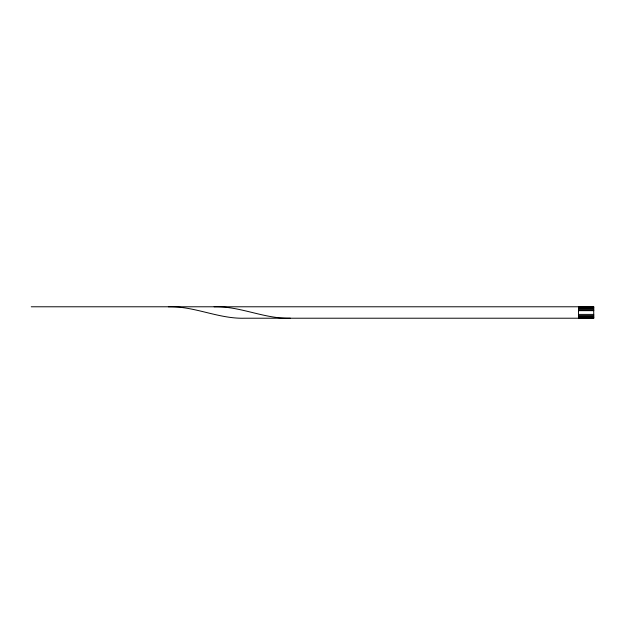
<?xml version="1.0" encoding="UTF-8"?>
<svg xmlns="http://www.w3.org/2000/svg" width="625" height="625" viewBox="0 0 625 625"><rect width="100%" height="100%" fill="white"/><g stroke="black" fill="none" stroke-linecap="round" stroke-linejoin="round"><path stroke-width="0.94" d="M31.25 306.781L593.727 306.781L593.75 318.219L244.594 318.219C218.539 318.992 194.422 306.016 168.367 306.781M578.484 306.898L593.727 306.898M578.484 307.219L593.727 307.219M578.484 307.75L593.727 307.75M578.484 308.492L593.727 308.492M578.484 309.438L593.727 309.438M578.484 306.781L578.5 314.406L593.75 314.406M578.5 315.562L593.75 315.562M578.5 316.508L593.75 316.508M578.5 317.25L593.75 317.25M578.5 317.781L593.75 317.781M578.5 318.102L593.75 318.102M214.109 306.781C240.164 306.008 264.281 318.992 290.336 318.219M578.5 314.406L578.5 318.219M593.727 310.594L578.484 310.594L593.727 310.594"/></g></svg>
